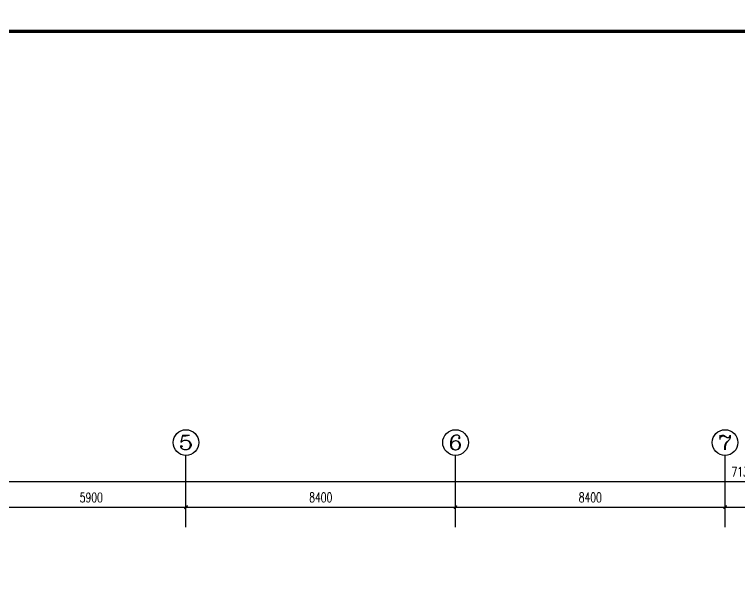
# Model space of a CAD drawing. Extents: x 2166032 to 5302137, y 581493 to 2416206.
# Drawn here: x 2343399 to 2365993, y 1015370 to 1033045 of the extents above; entities that cross this region are included whole.
import ezdxf
from ezdxf.enums import TextEntityAlignment as Align

# ---------------------------------------------------------------- set-up
doc = ezdxf.new("R2010")
doc.units = 0
doc.header["$LTSCALE"] = 1000
doc.header["$MEASUREMENT"] = 0
for name, color, linetype in [('AXIS', 3, 'Continuous'), ('AXIS_TEXT', 7, 'Continuous'), ('PUB_TITLE', 137, 'Continuous')]:
    doc.layers.add(name, color=color, linetype=linetype)
doc.styles.add('_TCH_AXIS', font='complex_.ttf')
doc.styles.add('COMPLEX', font='complex_.ttf')
doc.styles.add('DIM_FONT', font='simplex_.ttf', dxfattribs={"width": 0.7})
doc.dimstyles.new('DIMN', dxfattribs={"dimtxt": 300, "dimasz": 100, "dimexe": 250, "dimexo": 300, "dimgap": 150, "dimtad": 1, "dimdec": 0, "dimzin": 0, "dimdsep": 46, "dimtxsty": 'DIM_FONT', "dimblk": 'ARCHTICK', "dimcen": 0.09, "dimclrt": 7, "dimazin": 2, "dimtfac": 1, "dimtdec": 0, "dimtix": 1, "dimtmove": 2, "dimatfit": 3, "dimldrblk": 'ARCHTICK', "dimfxl": 1, "dimtolj": 1, "dimtzin": 0, "dimarcsym": 0})

# ---------------------------------------------------------------- blocks, each defined once
blk = doc.blocks.new('_ArchTick')
at = {"color": 0, "linetype": 'ByBlock', "const_width": 0.4}
blk.add_lwpolyline([(-0.5, -0.5), (0.5, 0.5)], dxfattribs=at)
blk = doc.blocks.new('*D2476')
at = {"layer": 'AXIS', "color": 0, "lineweight": -2}
for p, q in [((2342843, 1017062), (2342843, 1017937)), ((2348743, 1017062), (2348743, 1017937)), ((2342843, 1017687), (2348743, 1017687))]:
    blk.add_line(p, q, dxfattribs=at)
at = {"layer": 'Defpoints', "color": 0}
for p in [(2348743, 1017687), (2342843, 1016762), (2348743, 1016762)]:
    blk.add_point(p, dxfattribs=at)
at = {"layer": 'AXIS', "color": 0, "lineweight": -2, "xscale": 100, "yscale": 100, "zscale": 100, "rotation": 180}
blk.add_blockref('_ArchTick', (2342843, 1017687), dxfattribs=at)
at = {"layer": 'AXIS', "color": 0, "lineweight": -2, "xscale": 100, "yscale": 100, "zscale": 100}
blk.add_blockref('_ArchTick', (2348743, 1017687), dxfattribs=at)
at = {"layer": 'AXIS', "color": 7, "insert": (2345793, 1017988), "char_height": 300, "attachment_point": 5, "style": 'DIM_FONT'}
blk.add_mtext('\\A1;5900', dxfattribs=at)
blk = doc.blocks.new('*D2477')
at = {"layer": 'AXIS', "color": 0, "lineweight": -2}
for p, q in [((2348743, 1017062), (2348743, 1017937)), ((2357143, 1017062), (2357143, 1017937)), ((2348743, 1017687), (2357143, 1017687))]:
    blk.add_line(p, q, dxfattribs=at)
at = {"layer": 'Defpoints', "color": 0}
for p in [(2357143, 1017687), (2348743, 1016762), (2357143, 1016762)]:
    blk.add_point(p, dxfattribs=at)
at = {"layer": 'AXIS', "color": 0, "lineweight": -2, "xscale": 100, "yscale": 100, "zscale": 100, "rotation": 180}
blk.add_blockref('_ArchTick', (2348743, 1017687), dxfattribs=at)
at = {"layer": 'AXIS', "color": 0, "lineweight": -2, "xscale": 100, "yscale": 100, "zscale": 100}
blk.add_blockref('_ArchTick', (2357143, 1017687), dxfattribs=at)
at = {"layer": 'AXIS', "color": 7, "insert": (2352943, 1017992), "char_height": 300, "attachment_point": 5, "style": 'DIM_FONT'}
blk.add_mtext('\\A1;8400', dxfattribs=at)
blk = doc.blocks.new('*D2478')
at = {"layer": 'AXIS', "color": 0, "lineweight": -2}
for p, q in [((2357143, 1017062), (2357143, 1017937)), ((2365543, 1017062), (2365543, 1017937)), ((2357143, 1017687), (2365543, 1017687))]:
    blk.add_line(p, q, dxfattribs=at)
at = {"layer": 'Defpoints', "color": 0}
for p in [(2365543, 1017687), (2357143, 1016762), (2365543, 1016762)]:
    blk.add_point(p, dxfattribs=at)
at = {"layer": 'AXIS', "color": 0, "lineweight": -2, "xscale": 100, "yscale": 100, "zscale": 100, "rotation": 180}
blk.add_blockref('_ArchTick', (2357143, 1017687), dxfattribs=at)
at = {"layer": 'AXIS', "color": 0, "lineweight": -2, "xscale": 100, "yscale": 100, "zscale": 100}
blk.add_blockref('_ArchTick', (2365543, 1017687), dxfattribs=at)
at = {"layer": 'AXIS', "color": 7, "insert": (2361343, 1017992), "char_height": 300, "attachment_point": 5, "style": 'DIM_FONT'}
blk.add_mtext('\\A1;8400', dxfattribs=at)
blk = doc.blocks.new('*D2479')
at = {"layer": 'AXIS', "color": 0, "lineweight": -2}
for p, q in [((2365543, 1017062), (2365543, 1017937)), ((2373943, 1017062), (2373943, 1017937)), ((2365543, 1017687), (2373943, 1017687))]:
    blk.add_line(p, q, dxfattribs=at)
at = {"layer": 'Defpoints', "color": 0}
for p in [(2373943, 1017687), (2365543, 1016762), (2373943, 1016762)]:
    blk.add_point(p, dxfattribs=at)
at = {"layer": 'AXIS', "color": 0, "lineweight": -2, "xscale": 100, "yscale": 100, "zscale": 100, "rotation": 180}
blk.add_blockref('_ArchTick', (2365543, 1017687), dxfattribs=at)
at = {"layer": 'AXIS', "color": 0, "lineweight": -2, "xscale": 100, "yscale": 100, "zscale": 100}
blk.add_blockref('_ArchTick', (2373943, 1017687), dxfattribs=at)
at = {"layer": 'AXIS', "color": 7, "insert": (2369743, 1017992), "char_height": 300, "attachment_point": 5, "style": 'DIM_FONT'}
blk.add_mtext('\\A1;8400', dxfattribs=at)
blk = doc.blocks.new('*D2485')
at = {"layer": 'AXIS', "color": 0, "lineweight": -2}
for p, q in [((2330543, 1017362), (2330543, 1018737)), ((2401843, 1017362), (2401843, 1018737)), ((2330543, 1018487), (2401843, 1018487))]:
    blk.add_line(p, q, dxfattribs=at)
at = {"layer": 'Defpoints', "color": 0}
for p in [(2401843, 1018487), (2330543, 1017062), (2401843, 1017062)]:
    blk.add_point(p, dxfattribs=at)
at = {"layer": 'AXIS', "color": 0, "lineweight": -2, "xscale": 100, "yscale": 100, "zscale": 100, "rotation": 180}
blk.add_blockref('_ArchTick', (2330543, 1018487), dxfattribs=at)
at = {"layer": 'AXIS', "color": 0, "lineweight": -2, "xscale": 100, "yscale": 100, "zscale": 100}
blk.add_blockref('_ArchTick', (2401843, 1018487), dxfattribs=at)
at = {"layer": 'AXIS', "color": 7, "insert": (2366193, 1018788), "char_height": 300, "attachment_point": 5, "style": 'DIM_FONT'}
blk.add_mtext('\\A1;71300', dxfattribs=at)
blk = doc.blocks.new('_AXISO')
blk.add_circle((0, 0), 0.5)
at = {"layer": 'AXIS_TEXT', "style": 'COMPLEX', "width": 1.171875}
blk.add_attdef('A', text='', height=0.56, dxfattribs=at).set_placement((-0.25, -0.28), (0.25, -0.28), align=Align.FIT)

msp = doc.modelspace()

# ---------------------------------------------------------------- linework, layer by layer
msp.add_circle((2604640.5, 1020101.3), 438608.5)
at = {"layer": 'AXIS'}
for p, q in [((2348743.4, 1017505.6), (2348743.4, 1019301.3)), ((2357143.4, 1017505.6), (2357143.4, 1019301.3)), ((2365543.4, 1017505.6), (2365543.4, 1019301.3))]:
    msp.add_line(p, q, dxfattribs=at)
at = {"layer": 'PUB_TITLE', "const_width": 100}
msp.add_lwpolyline([(2316473.2, 975119.6), (2418073.2, 975119.6), (2418073.2, 1032519.6), (2316473.2, 1032519.6)], close=True, dxfattribs=at)

# ---------------------------------------------------------------- block references
at = {"layer": 'AXIS'}
ref = msp.add_blockref('_AXISO', (2348743.4, 1019701.3), dxfattribs=dict(at, xscale=800, yscale=800, zscale=800))
ref.add_attrib('A', '5', dxfattribs={"layer": 'AXIS_TEXT', "height": 452.5, "style": '_TCH_AXIS', "width": 1.049113}).set_placement((2348517.1, 1019475.1), (2348969.6, 1019475.1), align=Align.FIT)
ref = msp.add_blockref('_AXISO', (2357143.4, 1019701.3), dxfattribs=dict(at, xscale=800, yscale=800, zscale=800))
ref.add_attrib('A', '6', dxfattribs={"layer": 'AXIS_TEXT', "height": 452.5, "style": '_TCH_AXIS', "width": 1.049113}).set_placement((2356917.1, 1019475.1), (2357369.6, 1019475.1), align=Align.FIT)
ref = msp.add_blockref('_AXISO', (2365543.4, 1019701.3), dxfattribs=dict(at, xscale=800, yscale=800, zscale=800))
ref.add_attrib('A', '7', dxfattribs={"layer": 'AXIS_TEXT', "height": 452.5, "style": '_TCH_AXIS', "width": 1.049113}).set_placement((2365317.1, 1019475.1), (2365769.6, 1019475.1), align=Align.FIT)

# ---------------------------------------------------------------- dimensions: what is measured, and where the dimension line sits
for p1, p2, distance, picture, middle in [((2330543.4, 1017062.3), (2401843.4, 1017062.3), 1424.8, '*D2485', (2366193.4, 1018788.5)), ((2342843.4, 1016762.3), (2348743.4, 1016762.3), 924.8, '*D2476', (2345793.4, 1017988.5)), ((2348743.4, 1016762.3), (2357143.4, 1016762.3), 924.8, '*D2477', (2352943.4, 1017991.9)), ((2357143.4, 1016762.3), (2365543.4, 1016762.3), 924.8, '*D2478', (2361343.4, 1017991.9)), ((2365543.4, 1016762.3), (2373943.4, 1016762.3), 924.8, '*D2479', (2369743.4, 1017991.9))]:
    dim = msp.add_aligned_dim(p1=p1, p2=p2, distance=distance, dimstyle='DIMN', dxfattribs=at)
    dim.commit()
    dim.dimension.update_dxf_attribs({"geometry": picture, "text_midpoint": middle})

doc.saveas('drawing.dxf')
